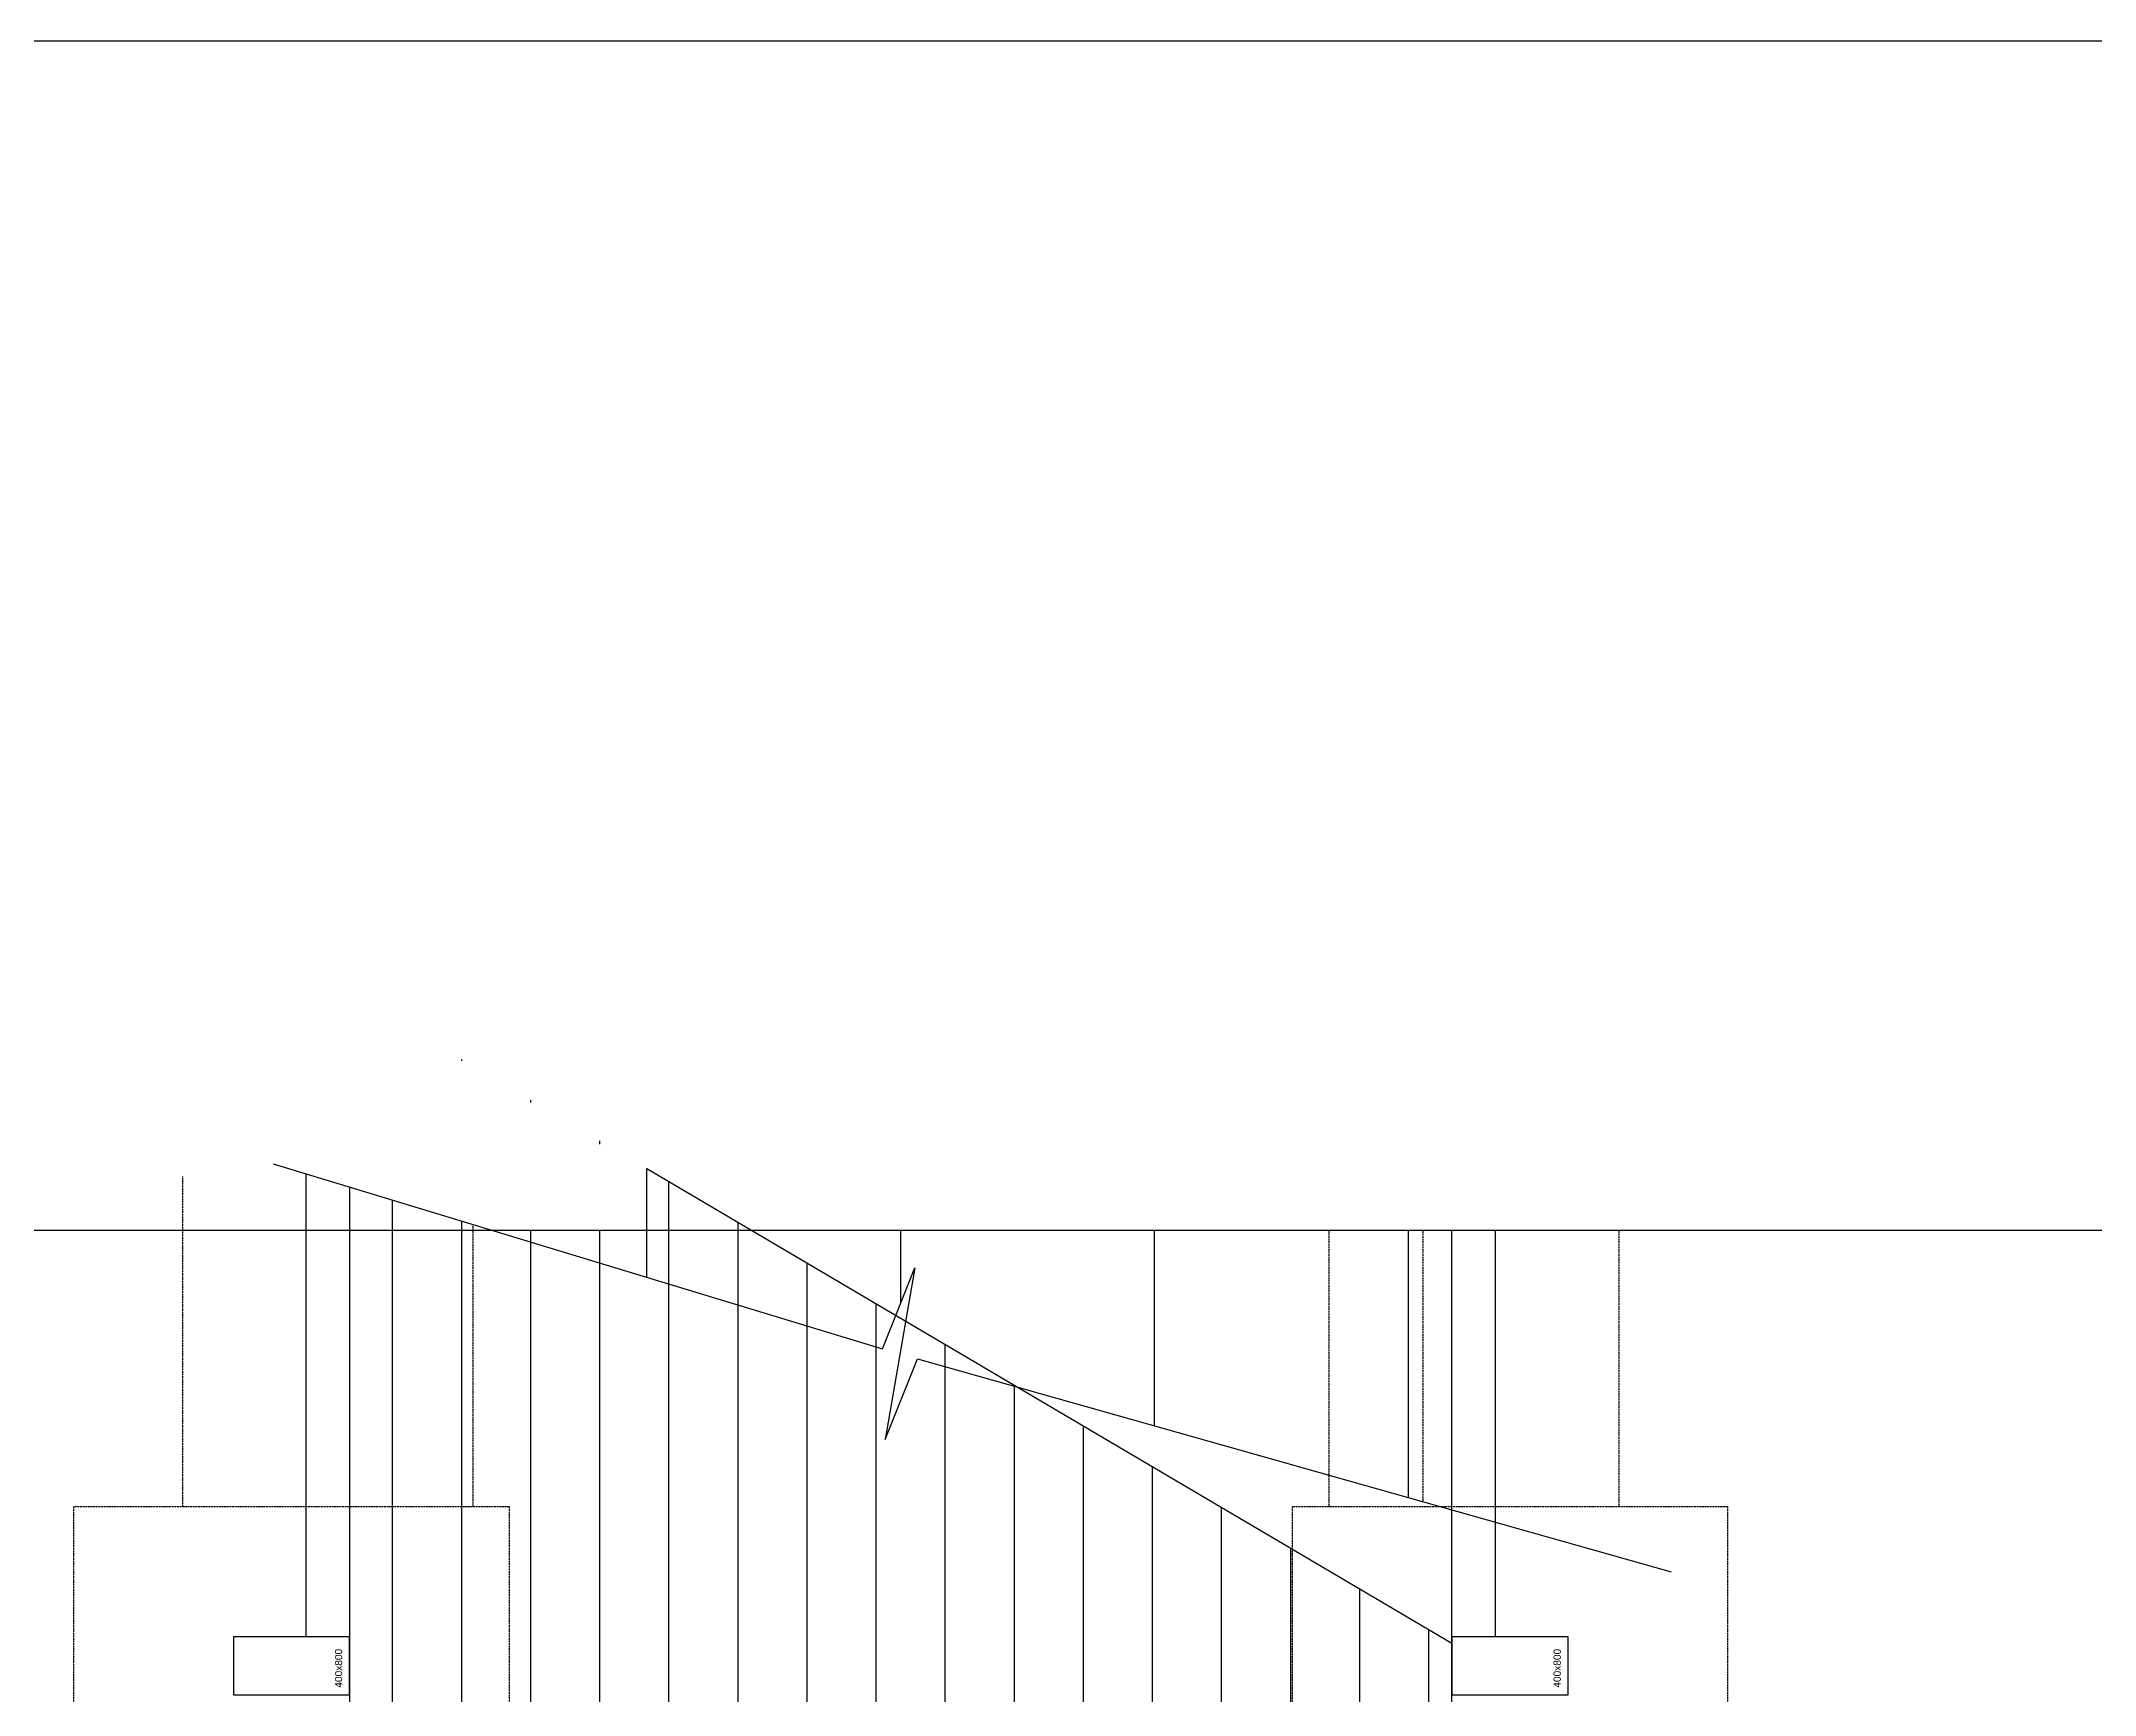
# Model space of a CAD drawing. Header units: millimetres. Extents: x 91591 to 1353697, y 75729 to 160586.
# Drawn here: x 1108354 to 1122511, y 143415 to 154819 of the extents above; entities that cross this region are included whole.
import ezdxf

# ---------------------------------------------------------------- set-up
doc = ezdxf.new("R2010")
doc.units = ezdxf.units.MM
doc.linetypes.add('HIDDEN', pattern=[0.375, 0.25, -0.125])
for name, color, linetype in [('-S_F', 7, 'Continuous'), ('8', 8, 'Continuous'), ('S-ELEV', 7, 'Continuous'), ('S-GIRDER', 4, 'HIDDEN'), ('S-HAT_SLAB LEVEL', 7, 'Continuous'), ('S-STAIR', 251, 'Continuous'), ('XR-지하주차장$0$A-CON', 2, 'Continuous'), ('XR-지하주차장$0$AA-COL', 2, 'Continuous')]:
    doc.layers.add(name, color=color, linetype=linetype)
doc.layers.add('DEFPOINT', color=142, linetype='Continuous', plot=False)
doc.styles.add('XR-지하주차장$0$Standard', font='arial.ttf')

# ---------------------------------------------------------------- blocks, each defined once
blk = doc.blocks.new('zw$9A02')
at = {"layer": 'DEFPOINT', "color": 150}
blk.add_lwpolyline([(4710.449194765184, -56998.76328211511), (84830.9760699867, -56998.76328211511), (84830.9760699867, -4325.293628775514), (4710.449194765184, -4325.293628775514)], close=True, dxfattribs=at)
blk = doc.blocks.new('zw$D357')
at = {"layer": 'S-HAT_SLAB LEVEL', "transparency": 33554559}
h = blk.add_hatch(dxfattribs=at)
h.set_pattern_fill('ANSI31', color=8, scale=150, angle=45)
h.set_pattern_definition([(90, (-331308.5749018475, 62679.21827539796), (-476.2500000000001, 0), [])])
h.paths.add_polyline_path([(-48209.73455426423, 2511.933489013463), (-48209.73455426423, -1926.653482069261), (-48209.62759540649, -1926.653482069261), (-48209.62759540369, -2419.986815405078), (-48209.73455426446, -2419.908378906548), (-48209.73455426446, -14046.65344469715), (-48359.73455426422, -14046.65344469715), (-48359.73455426422, -20176.65344469715), (-40459.73455426422, -20176.65344469715), (-40459.73455426422, -14046.65344469715), (-40609.73455426423, -14046.65344469715), (-40609.73455426446, -1971.00807505846), (-47909.53200764162, 2334.855795079842), (-47909.62759540369, 2334.912178547122), (-47909.62759540369, 2330.878546908498), (-47909.53200764139, 2330.820893649012), (-46159.53200764139, 1275.317541488446), (-46159.53200764162, 877.5785246770828), (-47228.686461373, 877.5785246770828), (-48009.73620337318, 1114.651900814846), (-48009.73596495063, 2393.96217469871), (-48209.62759540369, 2511.870398181491)])
h.paths.add_polyline_path([(-48209.62759540369, -2326.764955000952), (-48209.62759540369, -2419.986815405078), (-48209.73455426446, -2419.908378906548), (-48209.73455426423, -2326.764955000952)])
h.paths.add_polyline_path([(-48209.62759540369, -2326.653482069261), (-48209.62759540369, -1926.764955000952)])
h.paths.add_polyline_path([(-48209.62759540369, -1926.764955000952), (-48209.62759540369, -2326.653482069261)])
h.paths.add_polyline_path([(-48209.62759540369, -1926.764955000952), (-48209.62759540369, -1926.653482069261)])
h.paths.add_polyline_path([(-48209.62759540369, -2326.653482069261), (-48209.62759540369, -2326.764955000952)])
at = {"layer": '-S_F', "linetype": 'HIDDEN', "lineweight": -3}
for p, q in [((-49359.5320012113, 1247.573796493933), (-49359.5320012113, -1026.653482069261)), ((-47359.5320012113, 917.2942971996963), (-47359.5320012113, -1026.653482069261)), ((-41459.5320012113, 877.5785246770828), (-41459.5320012113, -1026.653482070193)), ((-39459.53200121131, 877.5785246770828), (-39459.53200121131, -1026.653482070193))]:
    blk.add_line(p, q, dxfattribs=at)
for points in [[(-50109.62759540649, -1026.653482069261), (-47109.62759540649, -1026.653482069261), (-47109.62759540649, -3226.653482069262), (-50109.62759540649, -3226.653482069262)], [(-41709.62759540649, -1026.653482070193), (-38709.62759540649, -1026.653482070193), (-38709.62759540649, -3226.653482070193), (-41709.62759540649, -3226.653482070193)]]:
    blk.add_lwpolyline(points, close=True, dxfattribs=at)
blk.add_lwpolyline([(-70457.14838496898, 877.5785246770828), (0, 877.5785246770828), (0, -57058.71232119427), (-70457.14838496898, -57058.71232119427)], close=True)
at = {"layer": 'S-ELEV', "elevation": -3.1624165199e-06}
blk.add_lwpolyline([(-46159.53200764162, 1303.596631157212), (-40609.73457105387, -1970.010947875678), (-40609.73457105387, 877.5785246770828)], dxfattribs=at)
at = {"layer": 'S-GIRDER', "color": 5, "elevation": 4.73943982693e-05}
for points in [[(-48509.73620337318, 1266.41776372306), (-48509.73620338458, 1266.357066763565)], [(-48009.73620338458, 1114.59120385535), (-48009.73620337318, 1114.651900814846)], [(-40809.73620340134, 877.5785246770828), (-40809.73620340134, -993.4317581942305)], [(-40309.73620340135, -1134.810511117801), (-40309.73620340135, 877.5785246770828)]]:
    blk.add_lwpolyline(points, dxfattribs=at)
at = {"layer": 'S-STAIR'}
for p, q in [((-46159.53200764162, 553.056228172034), (-46159.53200764162, 1303.596631157212)), ((-44409.53200764163, 375.4215242099017), (-44409.53200764163, 877.5785246770828)), ((-42659.53200764162, -470.3316553058102), (-42659.53200764162, 877.5785246770828)), ((-40909.53200764162, -965.1572905378415), (-40909.53200764162, 877.5785246770828))]:
    blk.add_line(p, q, dxfattribs=at)
blk.add_lwpolyline([(-48734.73456884106, 1334.711905899458), (-44535.56667645462, 60.13122853077948), (-44312.85635010106, 617.2668588152155), (-44516.87347106216, -565.2630622917786), (-44294.1631446979, -8.12743201199919), (-39097.89478404028, -1477.411313382909)], dxfattribs=at)
at = {"layer": 'XR-지하주차장$0$A-CON'}
for p, q in [((-48509.6275954037, 1266.384797758423), (-48509.6275954037, -1926.76495500654)), ((-48209.62759540369, 1175.325280013494), (-48209.62759540369, -13746.76495500188)), ((-40609.6275954037, -13746.76495500188), (-40609.6275954037, 877.5785246770828)), ((-40309.62759540369, -1926.76495500654), (-40309.62759540369, 877.5785246770828))]:
    blk.add_line(p, q, dxfattribs=at)
at = {"layer": 'XR-지하주차장$0$AA-COL'}
for points in [[(-48209.62759540369, -2326.764955000952), (-48209.62759540369, -1926.764955000952), (-49009.62759540369, -1926.764955000952), (-49009.62759540369, -2326.764955000952)], [(-39809.6275954037, -2326.764955000952), (-39809.6275954037, -1926.764955000952), (-40609.6275954037, -1926.764955000952), (-40609.6275954037, -2326.764955000952)]]:
    blk.add_lwpolyline(points, close=True, dxfattribs=at)
at = {"layer": 'Defpoints', "style": 'XR-지하주차장$0$Standard'}
for p in [(-48259.62759540369, -2276.764955000952), (-39859.6275954037, -2276.764955000952)]:
    blk.add_text('400x800', height=50, rotation=90, dxfattribs=at).set_placement(p)

msp = doc.modelspace()

# ---------------------------------------------------------------- block references
at = {"xscale": 1.333333333333333, "yscale": 1.333333333333333, "zscale": 1.333333333333333}
msp.add_blockref('zw$9A02', (1051590.791211006, 160586.4351009586), dxfattribs=at)
at = {"layer": '8'}
msp.add_blockref('zw$D357', (1158688.989296599, 145741.8172653321), dxfattribs=at)

doc.saveas('drawing.dxf')
